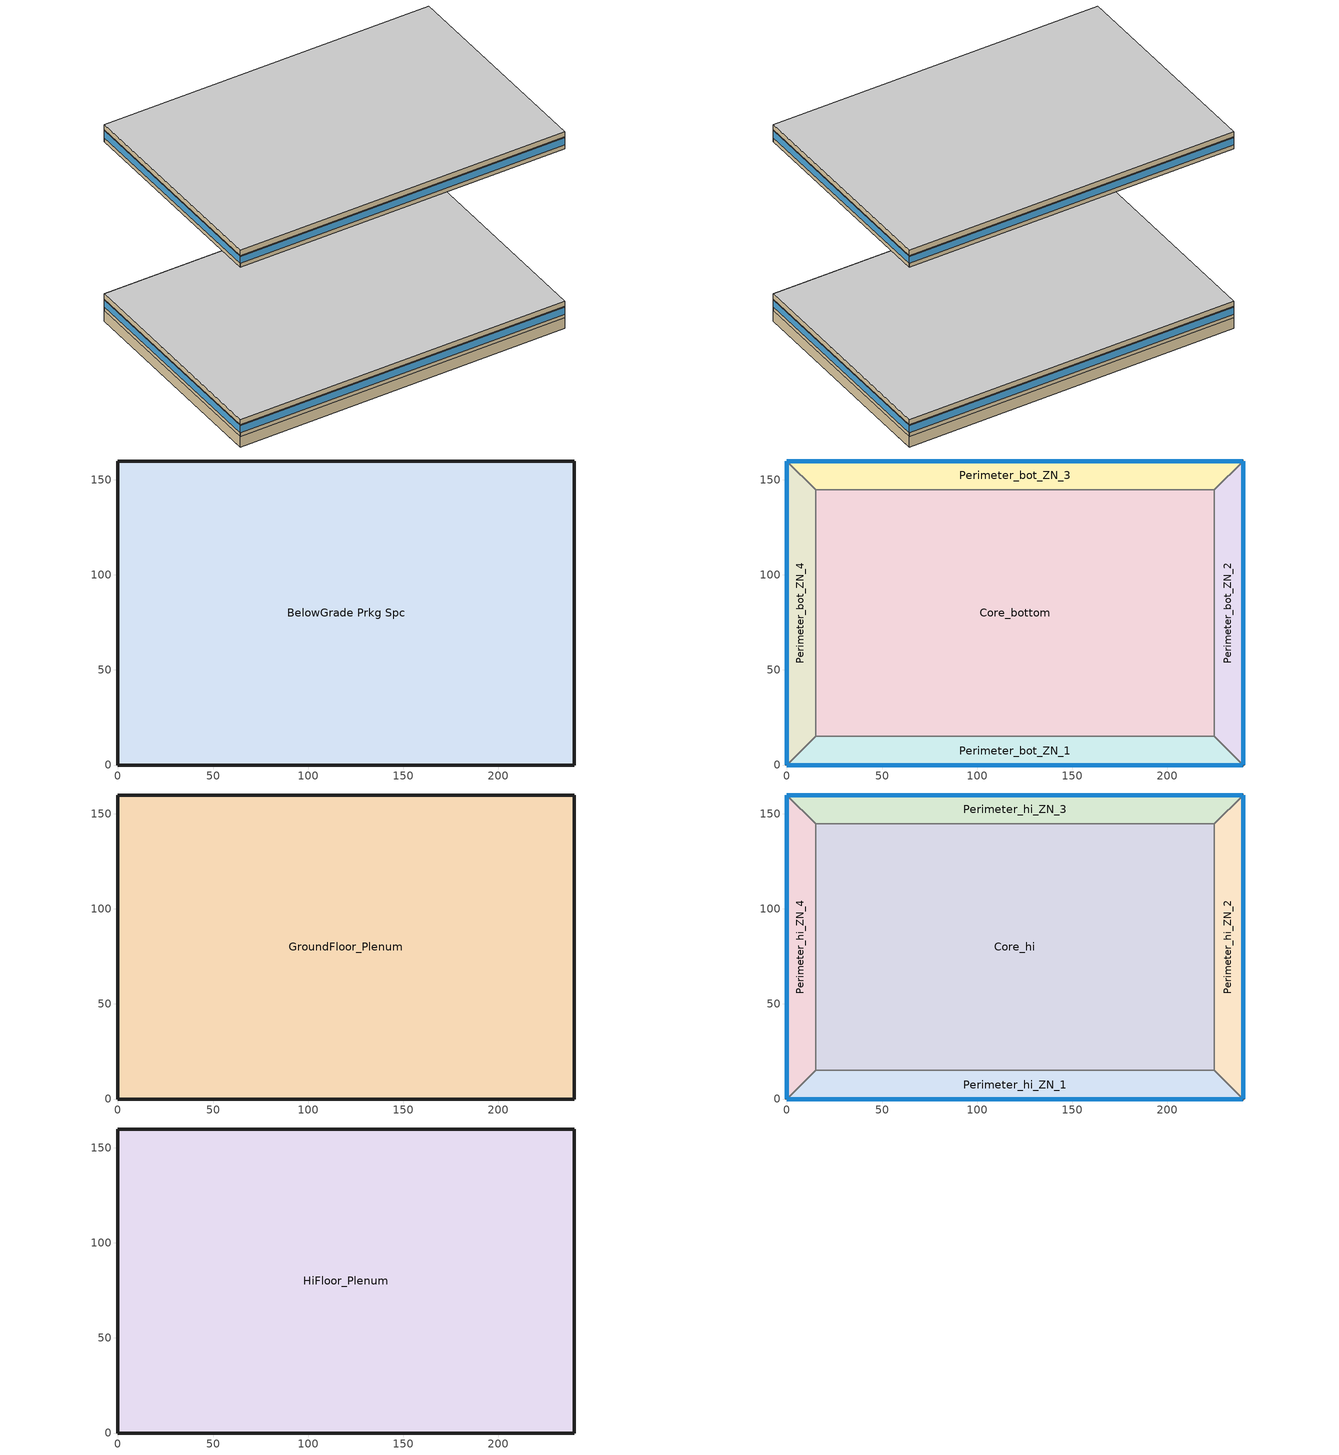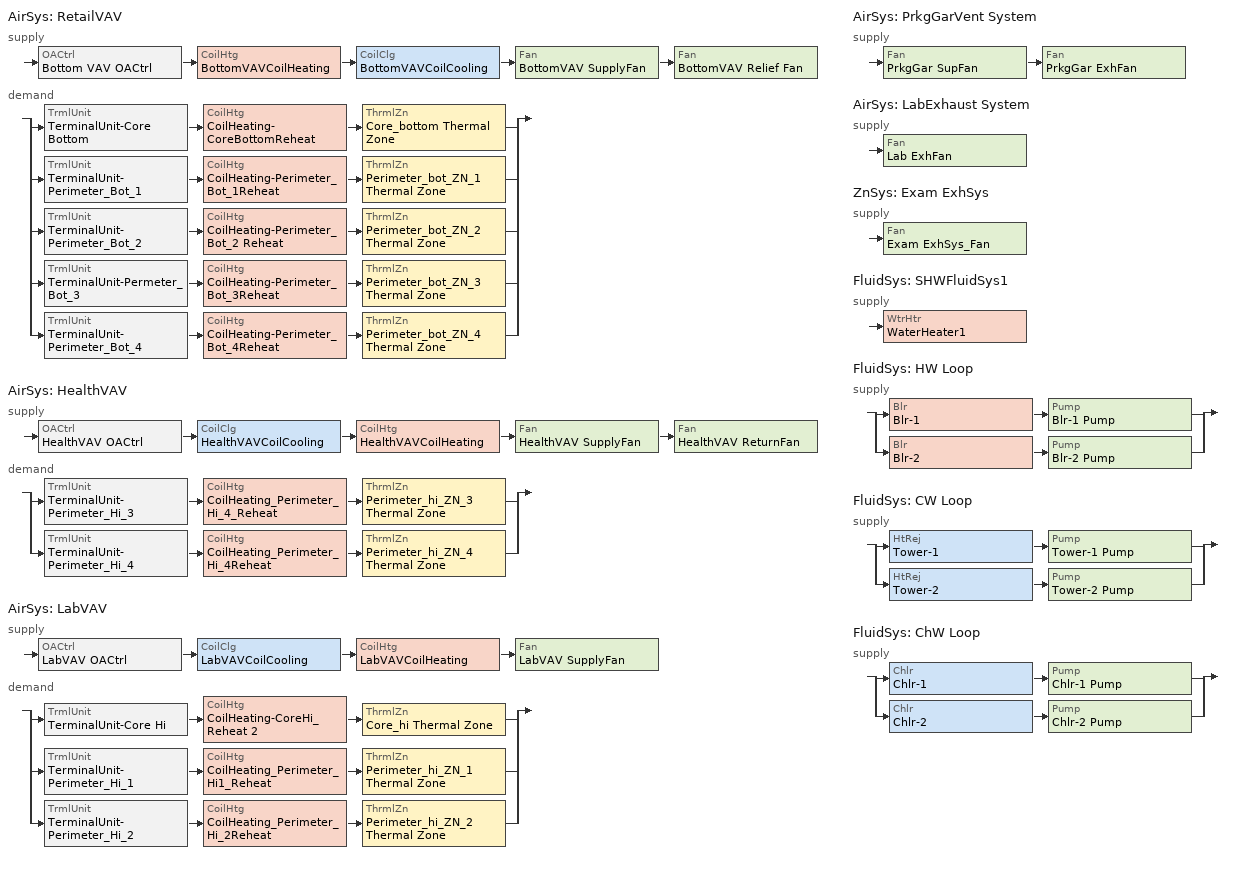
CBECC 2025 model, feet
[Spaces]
BelowGrade Prkg Spc
 floor ground (Base_CZ12-SlabOnOrBelowGradeF073): 239.85,159.9 239.85,0 0,0 0,159.9 z-8
 wall ground (Base_CZ12-BelowGradeWallC114): 239.85,0 239.85,159.9 0,159.9 0,0 239.85,0 z-8:0
Core_bottom
 floor to BelowGrade Prkg Spc (NACM_Interior Floor): 224.85,144.9 224.85,15 15,15 15,144.9 z0
 wall to Perimeter_bot_ZN_2 (NACM_Interior Wall): 224.85,15 224.85,144.9 z0:9
 wall to Perimeter_bot_ZN_3 (NACM_Interior Wall): 224.85,144.9 15,144.9 z0:9
 wall to Perimeter_bot_ZN_1 (NACM_Interior Wall): 15,15 224.85,15 z0:9
 wall to Perimeter_bot_ZN_4 (NACM_Interior Wall): 15,144.9 15,15 z0:9
Perimeter_bot_ZN_2
 floor to BelowGrade Prkg Spc (NACM_Interior Floor): 239.85,159.9 239.85,0 224.85,15 224.85,144.9 z0
 wall outside (Base_CZ12-NonresMetalFrameWallU062): 239.85,0 239.85,159.9 z0:9
 wall to Perimeter_bot_ZN_1 (NACM_Interior Wall): 224.85,15 239.85,0 z0:9
 wall to Perimeter_bot_ZN_3 (NACM_Interior Wall): 239.85,159.9 224.85,144.9 z0:9
 window (Base_AllCZ_FixedWindowU36): 239.85,0.01 239.85,159.89 z3:8.2
Perimeter_bot_ZN_3
 floor to BelowGrade Prkg Spc (NACM_Interior Floor): 239.85,159.9 224.85,144.9 15,144.9 0,159.9 z0
 wall outside (Base_CZ12-NonresMetalFrameWallU062): 239.85,159.9 0,159.9 z0:9
 wall to Perimeter_bot_ZN_4 (NACM_Interior Wall): 0,159.9 15,144.9 z0:9
 window (Base_AllCZ_FixedWindowU36): 239.85,159.9 0,159.9 z3:8.2
Perimeter_bot_ZN_1
 floor inside (NACM_Interior Floor): 224.85,15 239.85,0 0,0 15,15 z0
 wall outside (Base_CZ12-NonresMetalFrameWallU062): 0,0 239.85,0 z0:9
 wall to Perimeter_bot_ZN_4 (NACM_Interior Wall): 15,15 0,0 z0:9
 window (Base_AllCZ_FixedWindowU36): 0,0 239.85,0 z3:8.2
Perimeter_bot_ZN_4
 floor to BelowGrade Prkg Spc (NACM_Interior Floor): 0,159.9 15,144.9 15,15 0,0 z0
 wall outside (Base_CZ12-NonresMetalFrameWallU062): 0,159.9 0,0 z0:9
 window (Base_AllCZ_FixedWindowU36): 0,159.89 0,0.01 z3:8.2
GroundFloor_Plenum
 floor to Core_bottom (NACM_Drop Ceiling): 224.85,144.9 224.85,15 15,15 15,144.9 z9
 floor to Perimeter_bot_ZN_1 (NACM_Drop Ceiling): 224.85,15 239.85,0 0,0 15,15 z9
 floor to Perimeter_bot_ZN_2 (NACM_Drop Ceiling): 239.85,159.9 239.85,0 224.85,15 224.85,144.9 z9
 floor to Perimeter_bot_ZN_3 (NACM_Drop Ceiling): 239.85,159.9 224.85,144.9 15,144.9 0,159.9 z9
 floor to Perimeter_bot_ZN_4 (NACM_Drop Ceiling): 0,159.9 15,144.9 15,15 0,0 z9
 wall outside (Base_CZ12-NonresMetalFrameWallU062): 239.85,0 239.85,159.9 0,159.9 0,0 239.85,0 z9:13
 ceiling inside (Interior Ceiling): 239.85,0 239.85,159.9 0,159.9 0,0 z13
Core_hi
 floor inside (NACM_Interior Floor): 224.85,144.9 224.85,15 15,15 15,144.9 z130
 wall to Perimeter_hi_ZN_2 (NACM_Interior Wall): 224.85,15 224.85,144.9 z130:139
 wall to Perimeter_hi_ZN_3 (NACM_Interior Wall): 224.85,144.9 15,144.9 z130:139
 wall to Perimeter_hi_ZN_1 (NACM_Interior Wall): 15,15 224.85,15 z130:139
 wall to Perimeter_hi_ZN_4 (NACM_Interior Wall): 15,144.9 15,15 z130:139
Perimeter_hi_ZN_2
 floor inside (NACM_Interior Floor): 239.85,159.9 239.85,0 224.85,15 224.85,144.9 z130
 wall outside (Base_CZ12-NonresMetalFrameWallU062): 239.85,0 239.85,159.9 z130:139
 wall to Perimeter_hi_ZN_1 (NACM_Interior Wall): 224.85,15 239.85,0 z130:139
 wall to Perimeter_hi_ZN_3 (NACM_Interior Wall): 239.85,159.9 224.85,144.9 z130:139
 window (Base_AllCZ_FixedWindowU36): 239.85,0.01 239.85,159.89 z133:138.2
Perimeter_hi_ZN_3
 floor inside (NACM_Interior Floor): 239.85,159.9 224.85,144.9 15,144.9 0,159.9 z130
 wall outside (Base_CZ12-NonresMetalFrameWallU062): 239.85,159.9 0,159.9 z130:139
 wall to Perimeter_hi_ZN_4 (NACM_Interior Wall): 0,159.9 15,144.9 z130:139
 window (Base_AllCZ_FixedWindowU36): 239.85,159.9 0,159.9 z133:138.2
Perimeter_hi_ZN_1
 floor inside (NACM_Interior Floor): 224.85,15 239.85,0 0,0 15,15 z130
 wall outside (Base_CZ12-NonresMetalFrameWallU062): 0,0 239.85,0 z130:139
 wall to Perimeter_hi_ZN_4 (NACM_Interior Wall): 15,15 0,0 z130:139
 window (Base_AllCZ_FixedWindowU36): 0,0 239.85,0 z133:138.2
Perimeter_hi_ZN_4
 floor inside (NACM_Interior Floor): 0,159.9 15,144.9 15,15 0,0 z130
 wall outside (Base_CZ12-NonresMetalFrameWallU062): 0,159.9 0,0 z130:139
 window (Base_AllCZ_FixedWindowU36): 0,159.89 0,0.01 z133:138.2
HiFloor_Plenum
 floor to Core_hi (NACM_Drop Ceiling): 224.85,144.9 224.85,15 15,15 15,144.9 z139
 floor to Perimeter_hi_ZN_1 (NACM_Drop Ceiling): 224.85,15 239.85,0 0,0 15,15 z139
 floor to Perimeter_hi_ZN_2 (NACM_Drop Ceiling): 239.85,159.9 239.85,0 224.85,15 224.85,144.9 z139
 floor to Perimeter_hi_ZN_3 (NACM_Drop Ceiling): 239.85,159.9 224.85,144.9 15,144.9 0,159.9 z139
 floor to Perimeter_hi_ZN_4 (NACM_Drop Ceiling): 0,159.9 15,144.9 15,15 0,0 z139
 wall outside (Base_CZ12-NonresMetalFrameWallU062): 239.85,0 239.85,159.9 0,159.9 0,0 239.85,0 z139:143
 ceiling inside (Interior Ceiling): 239.85,0 239.85,159.9 0,159.9 0,0 z143
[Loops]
AirSys 'RetailVAV'
 supply: OACtrl 'Bottom VAV OACtrl' > CoilHtg 'BottomVAVCoilHeating' > CoilClg 'BottomVAVCoilCooling' > Fan 'BottomVAV SupplyFan' > Fan 'BottomVAV Relief Fan'
 demand: split
  | TrmlUnit 'TerminalUnit-Core Bottom' > CoilHtg 'CoilHeating-CoreBottomReheat' > ThrmlZn 'Core_bottom Thermal Zone'
  | TrmlUnit 'TerminalUnit-Perimeter_Bot_1' > CoilHtg 'CoilHeating-Perimeter_Bot_1Reheat' > ThrmlZn 'Perimeter_bot_ZN_1 Thermal Zone'
  | TrmlUnit 'TerminalUnit-Perimeter_Bot_2' > CoilHtg 'CoilHeating-Perimeter_ Bot_2 Reheat' > ThrmlZn 'Perimeter_bot_ZN_2 Thermal Zone'
  | TrmlUnit 'TerminalUnit-Permeter_Bot_3' > CoilHtg 'CoilHeating-Perimeter_Bot_3Reheat' > ThrmlZn 'Perimeter_bot_ZN_3 Thermal Zone'
  | TrmlUnit 'TerminalUnit-Perimeter_Bot_4' > CoilHtg 'CoilHeating-Perimeter_Bot_4Reheat' > ThrmlZn 'Perimeter_bot_ZN_4 Thermal Zone'
AirSys 'HealthVAV'
 supply: OACtrl 'HealthVAV OACtrl' > CoilClg 'HealthVAVCoilCooling' > CoilHtg 'HealthVAVCoilHeating' > Fan 'HealthVAV SupplyFan' > Fan 'HealthVAV ReturnFan'
 demand: split
  | TrmlUnit 'TerminalUnit-Perimeter_Hi_3' > CoilHtg 'CoilHeating_Perimeter_Hi_4_Reheat' > ThrmlZn 'Perimeter_hi_ZN_3 Thermal Zone'
  | TrmlUnit 'TerminalUnit-Perimeter_Hi_4' > CoilHtg 'CoilHeating_Perimeter_Hi_4Reheat' > ThrmlZn 'Perimeter_hi_ZN_4 Thermal Zone'
AirSys 'LabVAV'
 supply: OACtrl 'LabVAV OACtrl' > CoilClg 'LabVAVCoilCooling' > CoilHtg 'LabVAVCoilHeating' > Fan 'LabVAV SupplyFan'
 demand: split
  | TrmlUnit 'TerminalUnit-Core Hi' > CoilHtg 'CoilHeating-CoreHi_Reheat 2' > ThrmlZn 'Core_hi Thermal Zone'
  | TrmlUnit 'TerminalUnit-Perimeter_Hi_1' > CoilHtg 'CoilHeating_Perimeter_Hi1_Reheat' > ThrmlZn 'Perimeter_hi_ZN_1 Thermal Zone'
  | TrmlUnit 'TerminalUnit-Perimeter_Hi_2' > CoilHtg 'CoilHeating_Perimeter_Hi_2Reheat' > ThrmlZn 'Perimeter_hi_ZN_2 Thermal Zone'
AirSys 'PrkgGarVent System'
 supply: Fan 'PrkgGar SupFan' > Fan 'PrkgGar ExhFan'
AirSys 'LabExhaust System'
 supply: Fan 'Lab ExhFan'
ZnSys 'Exam ExhSys'
 supply: Fan 'Exam ExhSys_Fan'
FluidSys 'SHWFluidSys1'
 supply: WtrHtr 'WaterHeater1'
FluidSys 'HW Loop'
 supply: split
  | Blr 'Blr-1' > Pump 'Blr-1 Pump'
  | Blr 'Blr-2' > Pump 'Blr-2 Pump'
FluidSys 'CW Loop'
 supply: split
  | HtRej 'Tower-1' > Pump 'Tower-1 Pump'
  | HtRej 'Tower-2' > Pump 'Tower-2 Pump'
FluidSys 'ChW Loop'
 supply: split
  | Chlr 'Chlr-1' > Pump 'Chlr-1 Pump'
  | Chlr 'Chlr-2' > Pump 'Chlr-2 Pump'
[Proj]
OffLrg-PrkgRetlLabHealthcareWithPlant19: ZipCode=95814; QuickAnalysis=0; AnalysisType=Title24Compliance; VentStdDesc=OSHPD3; AirBarrier=Air barrier - not verified; DebugScreen=1
[Bldg]
PrkgRetlLabHealthcare: TotStoryCnt=3; AboveGrdStoryCnt=2
[ConsAssm]
Name | CompatibleSurfType | MatRef[1] | MatRef[2] | MatRef[3] | MatRef[4] | SlabType
Base_CZ12-NonresMetalFrameWallU062 | ExteriorWall | Stucco - 7/8 in. | Compliance Insulation R13.99 | Air - Metal Wall Framing - 16 or 24 in. OC | Gypsum Board - 1/2 in.
Base_CZ12-SlabOnOrBelowGradeF073 | UndergroundFloor | Concrete - 140 lb/ft3 - 6 in. |  |  |  | UnheatedSlabOnGrade
Base_CZ12-BelowGradeWallC114 | UndergroundWall | Concrete - Solid Grout - 115 lb/ft3 - 8 in.
NACM_Interior Wall | InteriorWall | NACM_Gypsum Board 5/8in | NACM_Gypsum Board 5/8in
NACM_Drop Ceiling | InteriorFloor | NACM_Acoustic Tile 3/4in
Interior Ceiling | Ceiling | NACM_Acoustic Tile 3/4in
NACM_Interior Floor | InteriorFloor | NACM_Concrete 4in_140lb/ft3 | NACM_Carpet 3/4in
[Mat]
Name | CodeCat | CodeItem
Stucco - 7/8 in. | Plastering Materials | Stucco - 7/8 in.
Compliance Insulation R13.99 | Insulation Board | Compliance Insulation R13.99
Air - Metal Wall Framing - 16 or 24 in. OC | Air | Air - Metal Wall Framing - 16 or 24 in. OC
Gypsum Board - 1/2 in. | Bldg Board and Siding | Gypsum Board - 1/2 in.
Concrete - 140 lb/ft3 - 6 in. | Concrete | Concrete - 140 lb/ft3 - 6 in.
Concrete - Solid Grout - 115 lb/ft3 - 8 in. | Masonry Units Solid | Concrete - Solid Grout - 115 lb/ft3 - 8 in.
NACM_Gypsum Board 5/8in | Bldg Board and Siding | Gypsum Board - 5/8 in.
NACM_Acoustic Tile 3/4in | Finish Materials | Acoustic Tile - 3/4 in.
NACM_Concrete 4in_140lb/ft3 | Concrete | Concrete - 140 lb/ft3 - 4 in.
NACM_Carpet 3/4in | Finish Materials | Carpet - 3/4 in.
[FenCons]
Base_AllCZ_FixedWindowU36: FenType=VerticalFenestration; FenProdType=FixedWindow; AssmContext=Manufactured; CertificationMthd=NFRCRated; SHGC=0.25; UFactor=0.36; VT=0.42
[Story]
Name | Mult
BelowGrade Prkg; GroundFloor
HiFloor | 1
[Spc]
Name | Story | CondgType | ThrmlZnRef | Vol | SpcFuncDefaultsRef | SpcFunc | SHWFluidSegRef | VentACH | SecSide100PctControlled | ExhPerSpc | IsHlthCare
BelowGrade Prkg Spc | BelowGrade Prkg | Unconditioned | Basement Thermal Zone | 306899 | ParkingGarage Defaults
Core_bottom | GroundFloor | DirectlyConditioned | Core_bottom Thermal Zone | 245391 | Retail Defaults
Perimeter_bot_ZN_1 | GroundFloor | DirectlyConditioned | Perimeter_bot_ZN_1 Thermal Zone | 30371.4 | Retail Defaults
Perimeter_bot_ZN_2 | GroundFloor | DirectlyConditioned | Perimeter_bot_ZN_2 Thermal Zone | 19572.1 | Retail Defaults
Perimeter_bot_ZN_3 | GroundFloor | DirectlyConditioned | Perimeter_bot_ZN_3 Thermal Zone | 30370.8 | Retail Defaults
Perimeter_bot_ZN_4 | GroundFloor | DirectlyConditioned | Perimeter_bot_ZN_4 Thermal Zone | 19572.1 | Retail Defaults
GroundFloor_Plenum | GroundFloor | Plenum | GroundFloor_Plenum Thermal Zone | 153412 |  | Unoccupied-Exclude from Gross Floor Area
Core_hi | HiFloor |  | Core_hi Thermal Zone | 245391 | Lab Defaults |  | SHWSupply1 | 20
Perimeter_hi_ZN_1 | HiFloor |  | Perimeter_hi_ZN_1 Thermal Zone | 30371.4 | Lab Defaults |  | SHWSupply1 | 20 | 1
Perimeter_hi_ZN_2 | HiFloor |  | Perimeter_hi_ZN_2 Thermal Zone | 19572.1 |  | Laboratory, Scientific | SHWSupply1 | 30 | 1
Perimeter_hi_ZN_3 | HiFloor |  | Perimeter_hi_ZN_3 Thermal Zone | 30370.8 | Office Mod Defaults | Healthcare Facility and Hospitals (Exam/Treatment Room) | SHWSupply1 | 2 | 1 | 800
Perimeter_hi_ZN_4 | HiFloor |  | Perimeter_hi_ZN_4 Thermal Zone | 19572.1 | Office Mod Defaults |  | SHWSupply1 | 2 | 1 |  | 1
HiFloor_Plenum | HiFloor | Unconditioned | HiFloor_Plenum Thermal Zone | 153412 |  | Unoccupied-Exclude from Gross Floor Area
[ThrmlZn]
Basement Thermal Zone: Type=Unconditioned; VentSysRef=PrkgGarVent System; VentSrc=Forced; ExhSysRef=PrkgGarVent System
Core_bottom Thermal Zone; Perimeter_bot_ZN_1 Thermal Zone; Perimeter_bot_ZN_2 Thermal Zone; Perimeter_bot_ZN_3 Thermal Zone; Perimeter_bot_ZN_4 Thermal Zone: Type=Conditioned; RetPlenumZnRef=GroundFloor_Plenum Thermal Zone
GroundFloor_Plenum Thermal Zone: Type=Plenum
Core_hi Thermal Zone; Perimeter_hi_ZN_1 Thermal Zone; Perimeter_hi_ZN_2 Thermal Zone: Type=Conditioned; ExhSysRef=LabExhaust System; PriAirCondgSysRef[1]=LabVAV; ClgTstatSchRef=Office ClgSetPt; HtgTstatSchRef=Office HtgSetPt
Perimeter_hi_ZN_3 Thermal Zone: Type=Conditioned; ExhSysRef=Exam ExhSys; ClgTstatSchRef=Office ClgSetPt; HtgTstatSchRef=Office HtgSetPt
Perimeter_hi_ZN_4 Thermal Zone: Type=Conditioned; ClgTstatSchRef=Office ClgSetPt; HtgTstatSchRef=Office HtgSetPt
HiFloor_Plenum Thermal Zone: Type=Unconditioned
[AirSys]
Name | Type | CtrlSysType | AvailSchRef | NightCycleFanCtrl | ReheatCtrlMthd | OptStart | AirFlowPerSqFt | ClgCtrl | ClRstSupHi | ClRstSupLow | IsAllOA | ExhSysType | ExhCtrlMthd | ExhOperMode
RetailVAV | PVAV | DDCToZone | Office HVACAvail | CycleOnCallAnyZone | DualMaximum | 1 | 1.3 | WarmestReset | 60 | 55
HealthVAV | PVAV | DDCToZone | Office HVACAvail | CycleOnCallAnyZone | DualMaximum | 1 |  | WarmestReset | 60 | 55
LabVAV | PVAV | DDCToZone | Office HVACAvail | CycleOnCallAnyZone | DualMaximum | 1 |  | WarmestReset | 60 | 55 | 1
PrkgGarVent System | Exhaust |  |  |  |  |  |  |  |  |  |  | ParkingGarage | COControl
LabExhaust System | Exhaust |  |  |  |  |  |  |  |  |  |  | Laboratory | VariableFlowVariableSpeedFan | CoupledToSystem
[AirSeg]
Name | Sys | Type | Path
BottomVAV AirSegment Supply | RetailVAV | Supply | PlenumZones
Bottom VAV Return AirSegment | RetailVAV | Relief
HealthVAV AirSegment Supply | HealthVAV | Supply
HealthVAV Return AirSegment | HealthVAV | Relief
LabVAV AirSegment Supply | LabVAV | Supply
LabVAV AirSegment Return | LabVAV | Return
PrkgGar ExhAirSeg | PrkgGarVent System | Supply
PrkgGar SupAirSeg | PrkgGarVent System | Exhaust
Lab ExhAirSeg | LabExhaust System | Exhaust
[CoilHtg] Type=HotWater; FluidSegInRef=HW Primary Supply; FluidSegOutRef=HW Primary Return
Name | Sys
BottomVAVCoilHeating; CoilHeating-CoreBottomReheat; CoilHeating-Perimeter_Bot_1Reheat; CoilHeating-Perimeter_ Bot_2 Reheat; CoilHeating-Perimeter_Bot_3Reheat; CoilHeating-Perimeter_Bot_4Reheat | RetailVAV
HealthVAVCoilHeating; CoilHeating_Perimeter_Hi_4_Reheat; CoilHeating_Perimeter_Hi_4Reheat | HealthVAV
LabVAVCoilHeating; CoilHeating-CoreHi_Reheat 2; CoilHeating_Perimeter_Hi1_Reheat; CoilHeating_Perimeter_Hi_2Reheat | LabVAV
[CoilClg] Type=ChilledWater; FluidSegInRef=PropChWPrimSupSeg; FluidSegOutRef=PropChWPrimRetSeg
Name | Sys | CapTotNetRtd
BottomVAVCoilCooling | RetailVAV
HealthVAVCoilCooling | HealthVAV | 211448
LabVAVCoilCooling | LabVAV | 4.17792e+06
[Fan]
BottomVAV SupplyFan; BottomVAV Relief Fan: Sys=RetailVAV; CtrlMthd=VariableSpeedDrive; FlowEff=0.65; MtrEff=0.9; MtrPos=InAirStream
HealthVAV SupplyFan; HealthVAV ReturnFan: Sys=HealthVAV; CtrlMthd=VariableSpeedDrive
LabVAV SupplyFan: Sys=LabVAV; CtrlMthd=VariableSpeedDrive
PrkgGar SupFan; PrkgGar ExhFan: Sys=PrkgGarVent System; CtrlMthd=VariableSpeedDrive; ModelingMthd=StaticPressure; TotStaticPress=1; MtrHP=7.5
Lab ExhFan: Sys=LabExhaust System; CtrlMthd=VariableSpeedDrive; FlowEff=0.62; ModelingMthd=StaticPressure; TotStaticPress=4; FlowMin=0
Exam ExhSys_Fan: Sys=Exam ExhSys; ModelingMthd=StaticPressure; TotStaticPress=4
[TrmlUnit] Type=VAVReheatBox
Name | Sys | ZnServedRef | PriAirSegRef | PriAirFlowMax
TerminalUnit-Core Bottom | RetailVAV | Core_bottom Thermal Zone | BottomVAV AirSegment Supply
TerminalUnit-Perimeter_Bot_1 | RetailVAV | Perimeter_bot_ZN_1 Thermal Zone | BottomVAV AirSegment Supply
TerminalUnit-Perimeter_Bot_2 | RetailVAV | Perimeter_bot_ZN_2 Thermal Zone | BottomVAV AirSegment Supply
TerminalUnit-Permeter_Bot_3 | RetailVAV | Perimeter_bot_ZN_3 Thermal Zone | BottomVAV AirSegment Supply
TerminalUnit-Perimeter_Bot_4 | RetailVAV | Perimeter_bot_ZN_4 Thermal Zone | BottomVAV AirSegment Supply | 3500
TerminalUnit-Perimeter_Hi_3 | HealthVAV | Perimeter_hi_ZN_3 Thermal Zone |  | 3006
TerminalUnit-Perimeter_Hi_4 | HealthVAV | Perimeter_hi_ZN_4 Thermal Zone |  | 3780
TerminalUnit-Core Hi | LabVAV | Core_hi Thermal Zone
TerminalUnit-Perimeter_Hi_1 | LabVAV | Perimeter_hi_ZN_1 Thermal Zone
TerminalUnit-Perimeter_Hi_2 | LabVAV | Perimeter_hi_ZN_2 Thermal Zone
[OACtrl]
Name | Sys | EconoCtrlMthd | EconoIntegration | EconoHiTempLockout | EconoLowTempLockout | AirSegSupRef | AirSegRetRef
Bottom VAV OACtrl | RetailVAV | DifferentialDryBulb | Integrated | 80 | 30 | BottomVAV AirSegment Supply | Bottom VAV Return AirSegment
HealthVAV OACtrl | HealthVAV | DifferentialDryBulb | Integrated
LabVAV OACtrl | LabVAV | NoEconomizer
[ZnSys]
Exam ExhSys: Type=Exhaust
[EnergyUse]
Name | EnduseName
Space Heating | Space Heating
Space Cooling | Space Cooling
Indoor Fans | Indoor Fans
Heat Rejection | Heat Rejection
Pumps & Misc. | Pumps & Misc.
Domestic HW | Domestic HW
Lighting | Lighting
Compliance Total | Compliance Total
Receptacle | Receptacle
Process | Process
Process Ltg | Process Ltg
TOTAL | TOTAL
[FluidSys]
Name | Type | CtrlType | RstSupHi | RstSupLow | RstOutdrHi | RstOutdrLow | Status | FixedSupTemp | TempCtrl
SHWFluidSys1 | ServiceHotWater
HW Loop | HotWater | DDC | 180 | 130 | 20 | 50
CW Loop | CondenserWater | DDC |  |  |  |  | New | 70
ChW Loop | ChilledWater | DDC | 54 | 44 | 60 | 80 | New |  | OutsideAirReset
[FluidSeg]
Name | Sys | Type | Src
SHWSupply1 | SHWFluidSys1 | PrimarySupply
SHWMakeup1 | SHWFluidSys1 | MakeupFluid | MunicipalWater
HW Primary Supply | HW Loop | PrimarySupply
HW Primary Return | HW Loop | PrimaryReturn
PropCWPrimSupSeg | CW Loop | PrimarySupply
PropCWPrimRetSeg | CW Loop | PrimaryReturn
PropChWPrimSupSeg | ChW Loop | PrimarySupply
PropChWPrimRetSeg | ChW Loop | PrimaryReturn
[WtrHtr]
WaterHeater1: Sys=SHWFluidSys1; FluidSegOutRef=SHWSupply1; FluidSegMakeupRef=SHWMakeup1; StdbyLossFrac=0.01
[Blr] Sys=HW Loop; Type=HotWater; FuelSrc=Gas; DraftType=Condensing; FluidSegInRef=HW Primary Return; FluidSegOutRef=HW Primary Supply
Blr-1; Blr-2
[Pump]
Name | Sys | SpdCtrl | ModelingMthd | OperCtrl
Blr-1 Pump; Blr-2 Pump | HW Loop | VariableSpeed | Detailed
Tower-1 Pump; Tower-2 Pump | CW Loop | ConstantSpeed |  | OnDemand
Chlr-1 Pump; Chlr-2 Pump | ChW Loop | VariableSpeed |  | OnDemand
[HtRej] Sys=CW Loop; Type=OpenTower; ModCtrl=VariableSpeedDrive; FluidSegInRef=PropCWPrimRetSeg; FluidSegOutRef=PropCWPrimSupSeg
Tower-1; Tower-2
[Chlr] Sys=ChW Loop; Type=Centrifugal; FuelSrc=Electric; CndsrType=Fluid; CndsrFluidSegInRef=PropCWPrimSupSeg; CndsrFluidSegOutRef=PropCWPrimRetSeg; EvapFluidSegInRef=PropChWPrimRetSeg; EvapFluidSegOutRef=PropChWPrimSupSeg; KwPerTon=0.585; IPLVKwPerTon=0.38
Chlr-1; Chlr-2
[SpcFuncDefaults]
Office Mod Defaults: SpcFunc=Office Area (>250 square feet); OccSchRef=Office Occupancy; IntLtgRegSchRef=Office Lights; RecptSchRef=Office Receptacle; ProcElecSchRef=Office Receptacle; CommRfrgEqpSchRef=Office Refrigeration; ElevSchRef=Office Elevator; ProcGasSchRef=Office Receptacle; HotWtrHtgSchRef=Office ServiceHotWater
ParkingGarage Defaults: SpcFunc=Parking Garage Area (Parking Zone and Ramps)
Lab Defaults: SpcFunc=Laboratory, Scientific
Retail Defaults: SpcFunc=Retail Sales Area (Retail Merchandise Sales); SHWFluidSegRef=SHWSupply1
[Sch]
Name | Type | EndMonth[1] | EndDay[1] | SchWeekRef[1]
Office Occupancy | Fraction | 12 | 31 | OfficeOccupancyWk
Office Receptacle | Fraction | 12 | 31 | OfficeReceptacleWk
Office ServiceHotWater | Fraction | 12 | 31 | OfficeServiceHotWaterWk
Office Elevator | Fraction |  |  | OfficeElevatorWk
Office Lights | Fraction | 12 | 31 | OfficeLightsWk
Office ClgSetPt | Temperature | 12 | 31 | OfficeClgSetPtWk
Office HtgSetPt | Temperature | 12 | 31 | OfficeHtgSetPtWk
Office Refrigeration | Fraction |  |  | OfficeRefrigerationWk
Office HVACAvail | OnOff |  |  | OfficeHVACAvailWk
[SchWeek]
Name | Type | SchDaySunRef | SchDayMonRef | SchDayTueRef | SchDayWedRef | SchDayThuRef | SchDayFriRef | SchDaySatRef | SchDayHolRef | SchDayClgDDRef | SchDayHtgDDRef | SchDayWDRef
OfficeOccupancyWk | Fraction | OfficeOccupancySun | OfficeOccupancyWD | OfficeOccupancyWD | OfficeOccupancyWD | OfficeOccupancyWD | OfficeOccupancyWD | OfficeOccupancySat | OfficeOccupancySun | OnDay | OffDay
OfficeReceptacleWk | Fraction | OfficeReceptacleSun | OfficeReceptacleWD | OfficeReceptacleWD | OfficeReceptacleWD | OfficeReceptacleWD | OfficeReceptacleWD | OfficeReceptacleSat | OfficeReceptacleSun | OnDay | OffDay
OfficeServiceHotWaterWk | Fraction | OfficeServiceHotWaterSun | OfficeServiceHotWaterWD | OfficeServiceHotWaterWD | OfficeServiceHotWaterWD | OfficeServiceHotWaterWD | OfficeServiceHotWaterWD | OfficeServiceHotWaterSat | OfficeServiceHotWaterSun | OnDay | OffDay
OfficeElevatorWk | Fraction | OfficeElevatorSun |  |  |  |  |  | OfficeElevatorSat |  |  |  | OfficeElevatorWD
OfficeLightsWk | Fraction | OfficeLightsSun | OfficeLightsWD | OfficeLightsWD | OfficeLightsWD | OfficeLightsWD | OfficeLightsWD | OfficeLightsSat | OfficeLightsSun | OnDay | OffDay
OfficeClgSetPtWk | Temperature | OfficeClgSetPtSun | OfficeClgSetPtWD | OfficeClgSetPtWD | OfficeClgSetPtWD | OfficeClgSetPtWD | OfficeClgSetPtWD | OfficeClgSetPtSat | OfficeClgSetPtSun | OfficeClgSetPtWD | OfficeClgSetPtWD
OfficeHtgSetPtWk | Temperature | OfficeHtgSetPtSun | OfficeHtgSetPtWD | OfficeHtgSetPtWD | OfficeHtgSetPtWD | OfficeHtgSetPtWD | OfficeHtgSetPtWD | OfficeHtgSetPtSat | OfficeHtgSetPtSun | OfficeHtgSetPtWD | OfficeHtgSetPtWD
OfficeRefrigerationWk | Fraction | OfficeRefrigerationSat |  |  |  |  |  | OfficeRefrigerationSun |  |  |  | OfficeRefrigerationWD
OfficeHVACAvailWk | Fraction | OfficeHVACAvailSat |  |  |  |  |  | OfficeHVACAvailSun |  |  |  | OfficeHVACAvailWD
[SchDay]
Name | Type | Hr
OfficeOccupancySun | Fraction | ( 0, 0, 0, 0, 0, 0, 0.05, 0.05, 0.05, 0.05, 0.05, 0.05, 0.05, 0.05, 0.05, 0.05, 0.05, 0.05, 0, 0, 0, 0, 0, 0 )
OfficeOccupancyWD | Fraction | ( 0, 0, 0, 0, 0, 0, 0.1, 0.2, 0.95, 0.95, 0.95, 0.95, 0.5, 0.95, 0.95, 0.95, 0.95, 0.3, 0.1, 0.1, 0.1, 0.1, 0.05, 0.05 )
OfficeOccupancySat | Fraction | ( 0, 0, 0, 0, 0, 0, 0.1, 0.1, 0.3, 0.3, 0.3, 0.3, 0.1, 0.1, 0.1, 0.1, 0.1, 0.05, 0.05, 0, 0, 0, 0, 0 )
OfficeReceptacleSun; OfficeLightsSun | Fraction | ( 0.05, 0.05, 0.05, 0.05, 0.05, 0.05, 0.05, 0.05, 0.05, 0.05, 0.05, 0.05, 0.05, 0.05, 0.05, 0.05, 0.05, 0.05, 0.05, 0.05, 0.05, 0.05, 0.05, 0.05 )
OfficeReceptacleWD | Fraction | ( 0.05, 0.05, 0.05, 0.05, 0.05, 0.1, 0.1, 0.3, 0.9, 0.9, 0.9, 0.9, 0.9, 0.9, 0.9, 0.9, 0.9, 0.5, 0.3, 0.3, 0.2, 0.2, 0.1, 0.05 )
OfficeReceptacleSat; OfficeLightsSat | Fraction | ( 0.05, 0.05, 0.05, 0.05, 0.05, 0.05, 0.1, 0.1, 0.3, 0.3, 0.3, 0.3, 0.15, 0.15, 0.15, 0.15, 0.15, 0.05, 0.05, 0.05, 0.05, 0.05, 0.05, 0.05 )
OfficeServiceHotWaterSun | Fraction | ( 0.04, 0.04, 0.04, 0.04, 0.04, 0.07, 0.04, 0.04, 0.04, 0.04, 0.04, 0.06, 0.06, 0.09, 0.06, 0.04, 0.04, 0.04, 0.04, 0.04, 0.04, 0.07, 0.04, 0.04 )
OfficeServiceHotWaterWD | Fraction | ( 0.05, 0.05, 0.05, 0.05, 0.05, 0.08, 0.07, 0.19, 0.35, 0.38, 0.39, 0.47, 0.57, 0.54, 0.34, 0.33, 0.44, 0.26, 0.21, 0.15, 0.17, 0.08, 0.05, 0.05 )
OfficeServiceHotWaterSat | Fraction | ( 0.05, 0.05, 0.05, 0.05, 0.05, 0.08, 0.07, 0.11, 0.15, 0.21, 0.19, 0.23, 0.2, 0.19, 0.15, 0.12, 0.14, 0.07, 0.07, 0.07, 0.07, 0.09, 0.05, 0.05 )
OfficeElevatorWD | Fraction | ( 0, 0, 0, 0, 0, 0, 0, 0.35, 0.69, 0.43, 0.37, 0.43, 0.58, 0.48, 0.37, 0.37, 0.46, 0.62, 0.2, 0.12, 0.04, 0.04, 0, 0 )
OfficeElevatorSat | Fraction | ( 0, 0, 0, 0, 0, 0, 0, 0.16, 0.14, 0.21, 0.18, 0.25, 0.21, 0.13, 0.08, 0.04, 0.05, 0.06, 0, 0, 0, 0, 0, 0 )
OfficeElevatorSun; OffDay | Fraction | ( 0, 0, 0, 0, 0, 0, 0, 0, 0, 0, 0, 0, 0, 0, 0, 0, 0, 0, 0, 0, 0, 0, 0, 0 )
OfficeLightsWD | Fraction | ( 0.05, 0.05, 0.05, 0.05, 0.05, 0.1, 0.1, 0.3, 0.65, 0.65, 0.65, 0.65, 0.65, 0.65, 0.65, 0.65, 0.65, 0.35, 0.3, 0.3, 0.2, 0.2, 0.1, 0.05 )
OnDay | Fraction | ( 1, 1, 1, 1, 1, 1, 1, 1, 1, 1, 1, 1, 1, 1, 1, 1, 1, 1, 1, 1, 1, 1, 1, 1 )
OfficeClgSetPtSun | Temperature | ( 85, 85, 85, 85, 85, 85, 85, 85, 85, 85, 85, 85, 85, 85, 85, 85, 85, 85, 85, 85, 85, 85, 85, 85 )
OfficeClgSetPtWD | Temperature | ( 85, 85, 85, 85, 85, 75, 75, 75, 75, 75, 75, 75, 75, 75, 75, 75, 75, 75, 75, 75, 75, 75, 75, 75 )
OfficeClgSetPtSat | Temperature | ( 85, 85, 85, 85, 85, 75, 75, 75, 75, 75, 75, 75, 75, 75, 75, 75, 75, 75, 75, 85, 85, 85, 85, 85 )
OfficeHtgSetPtSun | Temperature | ( 60, 60, 60, 60, 60, 60, 60, 60, 60, 60, 60, 60, 60, 60, 60, 60, 60, 60, 60, 60, 60, 60, 60, 60 )
OfficeHtgSetPtWD | Temperature | ( 60, 60, 60, 60, 60, 70, 70, 70, 70, 70, 70, 70, 70, 70, 70, 70, 70, 70, 70, 70, 70, 70, 70, 70 )
OfficeHtgSetPtSat | Temperature | ( 60, 60, 60, 60, 60, 70, 70, 70, 70, 70, 70, 70, 70, 70, 70, 70, 70, 70, 70, 60, 60, 60, 60, 60 )
OfficeRefrigerationWD; OfficeRefrigerationSat; OfficeRefrigerationSun | Fraction | ( 0.9, 0.9, 0.9, 0.9, 0.9, 0.9, 0.9, 0.9, 0.9, 0.9, 0.9, 0.9, 0.9, 0.9, 0.9, 0.9, 0.9, 0.9, 0.9, 0.9, 0.9, 0.9, 0.9, 0.9 )
OfficeHVACAvailWD | Fraction | ( 0, 0, 0, 0, 0, 1, 1, 1, 1, 1, 1, 1, 1, 1, 1, 1, 1, 1, 1, 1, 1, 1, 1, 1 )
OfficeHVACAvailSat | Fraction | ( 0, 0, 0, 0, 0, 1, 1, 1, 1, 1, 1, 1, 1, 1, 1, 1, 1, 1, 1, 0, 0, 0, 0, 0 )
OfficeHVACAvailSun | Fraction | ( 0, 0, 0, 0, 0, 1, 1, 1, 1, 1, 1, 1, 1, 1, 1, 1, 1, 1, 0, 0, 0, 0, 0, 0 )
